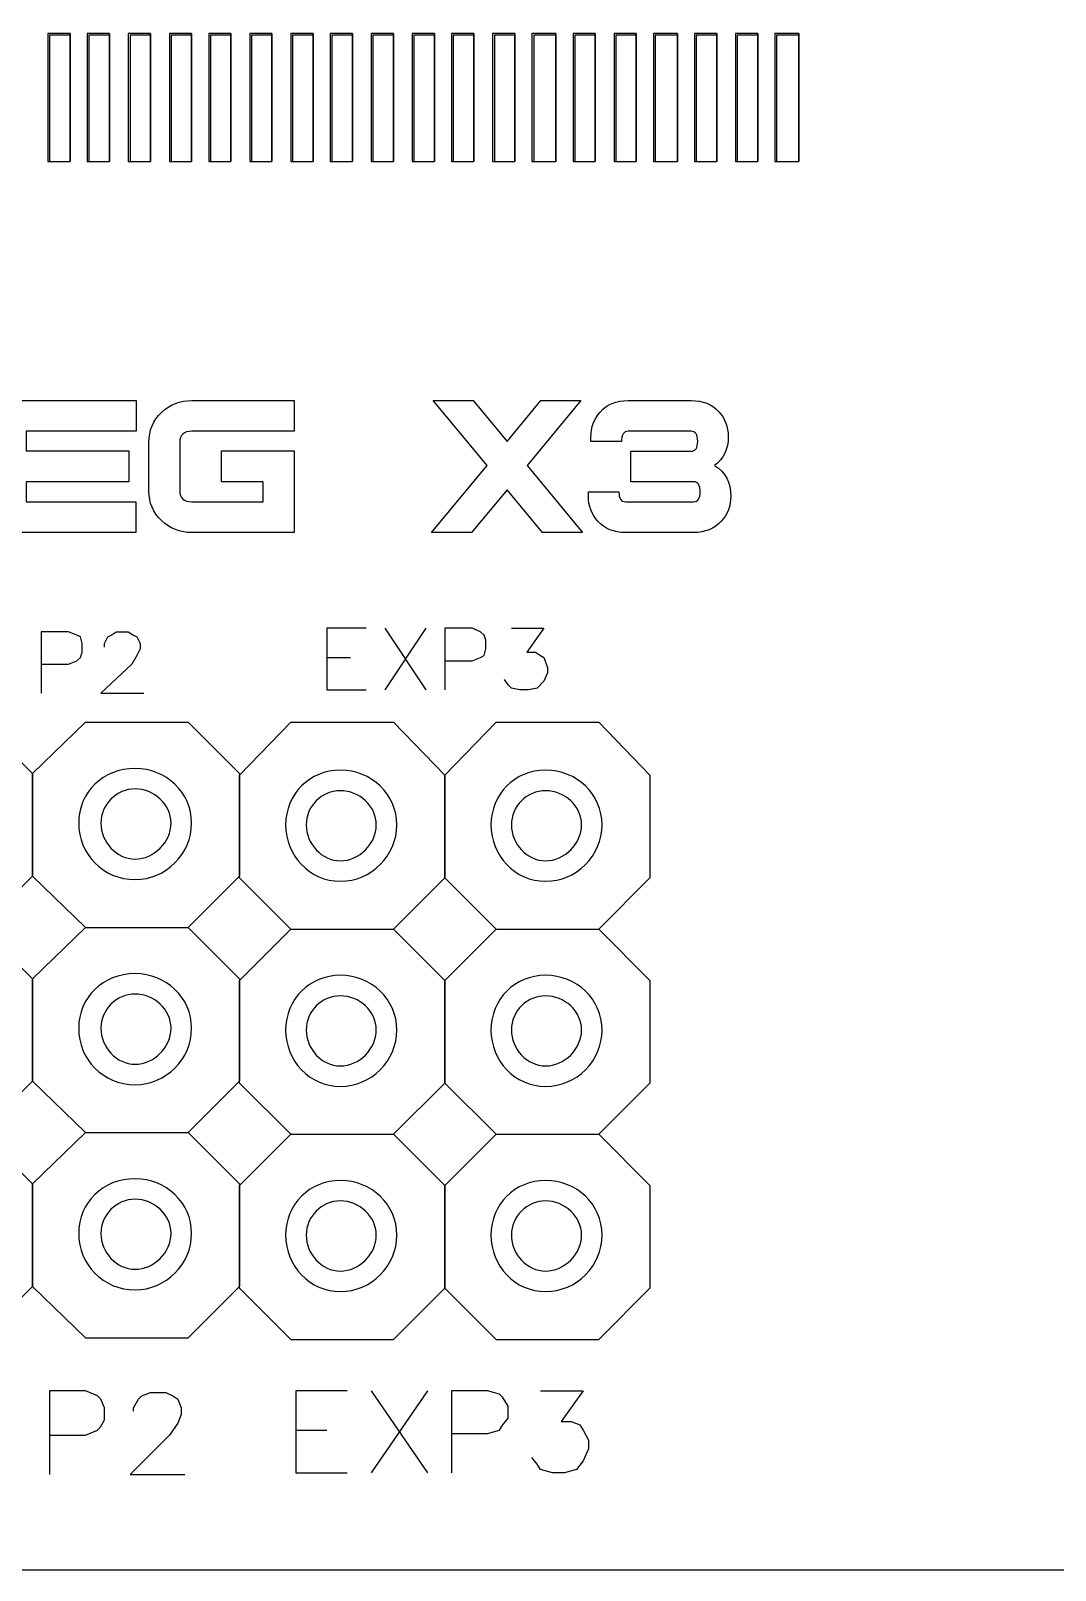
# Model space of a CAD drawing. Header units: inches. Extents: x 216.19 to 218.37, y 297.11 to 298.53.
# Drawn here: x 217.3409 to 217.5901, y 297.1085 to 297.4831 of the extents above; entities that cross this region are included whole.
import ezdxf

# ---------------------------------------------------------------- set-up
doc = ezdxf.new("R2010")
doc.units = ezdxf.units.IN
doc.layers.get('0').update_dxf_attribs({"linetype": 'CONTINUOUS'})
doc.layers.add('x3v1_1_wiring_diagram', color=7, linetype='CONTINUOUS')

# ---------------------------------------------------------------- blocks, each defined once
blk = doc.blocks.new('Azteeg')
at = {"layer": 'x3v1_1_wiring_diagram', "color": 7}
for points in [[(0, 1.42497), (2.16013, 1.42497), (2.16013, 0), (0, 0), (0, 1.42497), (0, 1.42497)], [(1.15745, 0.34283), (1.15745, 0.37403), (1.15204, 0.37403), (1.15204, 0.34283), (1.15745, 0.34283), (1.15745, 0.34283)], [(1.15246, 0.37361), (1.15246, 0.34283), (1.15745, 0.34283), (1.15745, 0.37361), (1.15246, 0.37361), (1.15246, 0.37361)], [(1.15745, 0.37403), (1.15745, 0.34283)], [(1.16702, 0.34283), (1.16702, 0.37403), (1.16161, 0.37403), (1.16161, 0.34283), (1.16702, 0.34283), (1.16702, 0.34283)], [(1.16203, 0.37361), (1.16203, 0.34283), (1.16702, 0.34283), (1.16702, 0.37361), (1.16203, 0.37361), (1.16203, 0.37361)], [(1.16702, 0.37403), (1.16702, 0.34283)], [(1.17701, 0.34283), (1.17701, 0.37403), (1.1716, 0.37403), (1.1716, 0.34283), (1.17701, 0.34283), (1.17701, 0.34283)], [(1.17201, 0.37361), (1.17201, 0.34283), (1.17701, 0.34283), (1.17701, 0.37361), (1.17201, 0.37361), (1.17201, 0.37361)], [(1.17701, 0.37403), (1.17701, 0.34283)], [(1.18699, 0.34283), (1.18699, 0.37403), (1.18158, 0.37403), (1.18158, 0.34283), (1.18699, 0.34283), (1.18699, 0.34283)], [(1.182, 0.37361), (1.182, 0.34283), (1.18699, 0.34283), (1.18699, 0.37361), (1.182, 0.37361), (1.182, 0.37361)], [(1.18699, 0.37403), (1.18699, 0.34283)], [(1.19656, 0.34283), (1.19656, 0.37403), (1.19115, 0.37403), (1.19115, 0.34283), (1.19656, 0.34283), (1.19656, 0.34283)], [(1.19157, 0.37361), (1.19157, 0.34283), (1.19656, 0.34283), (1.19656, 0.37361), (1.19157, 0.37361), (1.19157, 0.37361)], [(1.19656, 0.37403), (1.19656, 0.34283)], [(1.20654, 0.34283), (1.20654, 0.37403), (1.20113, 0.37403), (1.20113, 0.34283), (1.20654, 0.34283), (1.20654, 0.34283)], [(1.20155, 0.37361), (1.20155, 0.34283), (1.20654, 0.34283), (1.20654, 0.37361), (1.20155, 0.37361), (1.20155, 0.37361)], [(1.20654, 0.37403), (1.20654, 0.34283)], [(1.21653, 0.34283), (1.21653, 0.37403), (1.21112, 0.37403), (1.21112, 0.34283), (1.21653, 0.34283), (1.21653, 0.34283)], [(1.21154, 0.37361), (1.21154, 0.34283), (1.21653, 0.34283), (1.21653, 0.37361), (1.21154, 0.37361), (1.21154, 0.37361)], [(1.21653, 0.37403), (1.21653, 0.34283)], [(1.2261, 0.34283), (1.2261, 0.37403), (1.22069, 0.37403), (1.22069, 0.34283), (1.2261, 0.34283), (1.2261, 0.34283)], [(1.22111, 0.37361), (1.22111, 0.34283), (1.2261, 0.34283), (1.2261, 0.37361), (1.22111, 0.37361), (1.22111, 0.37361)], [(1.2261, 0.37403), (1.2261, 0.34283)], [(1.23608, 0.34283), (1.23608, 0.37403), (1.23068, 0.37403), (1.23068, 0.34283), (1.23608, 0.34283), (1.23608, 0.34283)], [(1.23109, 0.37361), (1.23109, 0.34283), (1.23608, 0.34283), (1.23608, 0.37361), (1.23109, 0.37361), (1.23109, 0.37361)], [(1.23608, 0.37403), (1.23608, 0.34283)], [(1.24607, 0.34283), (1.24607, 0.37403), (1.24066, 0.37403), (1.24066, 0.34283), (1.24607, 0.34283), (1.24607, 0.34283)], [(1.24108, 0.37361), (1.24108, 0.34283), (1.24607, 0.34283), (1.24607, 0.37361), (1.24108, 0.37361), (1.24108, 0.37361)], [(1.24607, 0.37403), (1.24607, 0.34283)], [(1.25564, 0.34283), (1.25564, 0.37403), (1.25023, 0.37403), (1.25023, 0.34283), (1.25564, 0.34283), (1.25564, 0.34283)], [(1.25065, 0.37361), (1.25065, 0.34283), (1.25564, 0.34283), (1.25564, 0.37361), (1.25065, 0.37361), (1.25065, 0.37361)], [(1.25564, 0.37403), (1.25564, 0.34283)], [(1.26562, 0.34283), (1.26562, 0.37403), (1.26021, 0.37403), (1.26021, 0.34283), (1.26562, 0.34283), (1.26562, 0.34283)], [(1.26063, 0.37361), (1.26063, 0.34283), (1.26562, 0.34283), (1.26562, 0.37361), (1.26063, 0.37361), (1.26063, 0.37361)], [(1.26562, 0.37403), (1.26562, 0.34283)], [(1.27561, 0.34283), (1.27561, 0.37403), (1.26978, 0.37403), (1.26978, 0.34283), (1.27561, 0.34283), (1.27561, 0.34283)], [(1.2702, 0.37361), (1.2702, 0.34283), (1.27561, 0.34283), (1.27561, 0.37361), (1.2702, 0.37361), (1.2702, 0.37361)], [(1.27561, 0.37403), (1.27561, 0.34283)], [(1.28518, 0.34283), (1.28518, 0.37403), (1.27977, 0.37403), (1.27977, 0.34283), (1.28518, 0.34283), (1.28518, 0.34283)], [(1.28019, 0.37361), (1.28019, 0.34283), (1.28518, 0.34283), (1.28518, 0.37361), (1.28019, 0.37361), (1.28019, 0.37361)], [(1.28518, 0.37403), (1.28518, 0.34283)], [(1.29516, 0.34283), (1.29516, 0.37403), (1.28975, 0.37403), (1.28975, 0.34283), (1.29516, 0.34283), (1.29516, 0.34283)], [(1.29017, 0.37361), (1.29017, 0.34283), (1.29516, 0.34283), (1.29516, 0.37361), (1.29017, 0.37361), (1.29017, 0.37361)], [(1.29516, 0.37403), (1.29516, 0.34283)], [(1.30515, 0.34283), (1.30515, 0.37403), (1.29932, 0.37403), (1.29932, 0.34283), (1.30515, 0.34283), (1.30515, 0.34283)], [(1.29974, 0.37361), (1.29974, 0.34283), (1.30515, 0.34283), (1.30515, 0.37361), (1.29974, 0.37361), (1.29974, 0.37361)], [(1.30515, 0.37403), (1.30515, 0.34283)], [(1.31472, 0.34283), (1.31472, 0.37403), (1.30931, 0.37403), (1.30931, 0.34283), (1.31472, 0.34283), (1.31472, 0.34283)], [(1.30972, 0.37361), (1.30972, 0.34283), (1.31472, 0.34283), (1.31472, 0.37361), (1.30972, 0.37361), (1.30972, 0.37361)], [(1.31472, 0.37403), (1.31472, 0.34283)], [(1.3247, 0.34283), (1.3247, 0.37403), (1.31929, 0.37403), (1.31929, 0.34283), (1.3247, 0.34283), (1.3247, 0.34283)], [(1.31971, 0.37361), (1.31971, 0.34283), (1.3247, 0.34283), (1.3247, 0.37361), (1.31971, 0.37361), (1.31971, 0.37361)], [(1.3247, 0.37403), (1.3247, 0.34283)], [(1.33469, 0.34283), (1.33469, 0.37403), (1.32886, 0.37403), (1.32886, 0.34283), (1.33469, 0.34283), (1.33469, 0.34283)], [(1.32928, 0.37361), (1.32928, 0.34283), (1.33469, 0.34283), (1.33469, 0.37361), (1.32928, 0.37361), (1.32928, 0.37361)], [(1.33469, 0.37403), (1.33469, 0.34283)], [(1.17348, 0.27719), (1.14671, 0.27719), (1.14671, 0.27239), (1.17173, 0.27239), (1.17173, 0.2649), (1.14671, 0.2649), (1.14671, 0.26003), (1.17342, 0.26003), (1.17342, 0.25254), (1.13922, 0.25254), (1.13922, 0.28468), (1.17348, 0.28468), (1.17348, 0.27719), (1.17348, 0.27719)], [(1.18708, 0.28468), (1.21192, 0.28468), (1.21192, 0.27719), (1.18708, 0.27719)], [(1.28207, 0.25254), (1.27233, 0.25254), (1.26372, 0.2629), (1.25511, 0.25254), (1.24537, 0.25254), (1.25885, 0.26883), (1.24575, 0.28468), (1.25548, 0.28468), (1.26372, 0.2747), (1.27196, 0.28468), (1.28169, 0.28468), (1.26859, 0.26883), (1.28207, 0.25254), (1.28207, 0.25254)], [(1.29318, 0.28468), (1.30847, 0.28468)], [(1.1766, 0.26272), (1.1766, 0.27451)], [(1.18409, 0.27451), (1.18409, 0.26272)], [(1.29155, 0.2747), (1.28413, 0.2747), (1.28413, 0.27576)], [(1.30847, 0.27719), (1.29318, 0.27719)], [(1.18708, 0.26003), (1.20443, 0.26003), (1.20443, 0.2649), (1.19426, 0.2649), (1.19426, 0.27239), (1.21192, 0.27239), (1.21192, 0.25254), (1.21192, 0.25254)], [(1.30909, 0.2649), (1.2938, 0.2649), (1.2938, 0.27233), (1.30847, 0.27233)], [(1.2835, 0.26141), (1.2835, 0.26247), (1.29093, 0.26247)], [(1.29255, 0.26003), (1.30909, 0.26003)], [(1.21192, 0.25254), (1.18708, 0.25254)], [(1.30909, 0.25254), (1.29255, 0.25254)], [(1.22943, 0.22924), (1.21986, 0.22924), (1.21986, 0.21427), (1.22943, 0.21427)], [(1.24399, 0.22924), (1.234, 0.21427)], [(1.234, 0.22924), (1.24399, 0.21427)], [(1.24856, 0.22134), (1.25522, 0.22134), (1.2573, 0.22217), (1.25814, 0.22259), (1.25855, 0.22425), (1.25855, 0.22633), (1.25814, 0.22758), (1.2573, 0.22841), (1.25522, 0.22924), (1.24856, 0.22924), (1.24856, 0.21427)], [(1.26479, 0.22924), (1.2727, 0.22924), (1.26854, 0.22342), (1.27062, 0.22342), (1.27186, 0.22259), (1.2727, 0.22217), (1.27353, 0.21967), (1.27353, 0.21843), (1.2727, 0.21635), (1.27103, 0.21468), (1.26895, 0.21427), (1.26687, 0.21427), (1.26479, 0.21468), (1.26396, 0.21552), (1.26313, 0.21676)], [(1.15038, 0.22051), (1.15704, 0.22051), (1.15911, 0.22134), (1.15995, 0.22217), (1.16036, 0.22342), (1.16036, 0.2255), (1.15995, 0.22716), (1.15911, 0.22758), (1.15704, 0.22841), (1.15038, 0.22841), (1.15038, 0.21343)], [(1.16577, 0.22467), (1.16577, 0.2255), (1.1666, 0.22716), (1.16743, 0.22758), (1.16868, 0.22841), (1.1716, 0.22841), (1.17284, 0.22758), (1.17368, 0.22716), (1.17451, 0.2255), (1.17451, 0.22425), (1.17368, 0.22259), (1.17243, 0.22051), (1.16494, 0.21343), (1.17534, 0.21343)], [(1.21986, 0.22217), (1.22568, 0.22217)], [(1.11085, 0.15644), (1.09837, 0.16892), (1.09837, 0.19388), (1.11085, 0.20636), (1.13582, 0.20636), (1.1483, 0.19388), (1.1483, 0.16892), (1.13582, 0.15644)], [(1.1483, 0.16892), (1.1483, 0.19388), (1.16119, 0.20636), (1.18616, 0.20636), (1.19864, 0.19388)], [(1.21112, 0.15602), (1.19864, 0.1685), (1.19864, 0.19346), (1.21112, 0.20636), (1.23608, 0.20636), (1.24856, 0.19346), (1.24856, 0.1685), (1.23608, 0.15602)], [(1.24856, 0.1685), (1.24856, 0.19346), (1.26105, 0.20636), (1.28601, 0.20636), (1.29849, 0.19346)], [(1.19864, 0.19388), (1.19864, 0.16892)], [(1.29849, 0.19346), (1.29849, 0.1685)], [(1.18699, 0.18182), (1.18699, 0.18182)], [(1.18699, 0.18182), (1.18699, 0.18182)], [(1.23692, 0.1814), (1.23692, 0.1814), (1.23692, 0.1814)], [(1.23692, 0.1814), (1.23692, 0.1814), (1.23692, 0.1814)], [(1.28684, 0.1814), (1.28684, 0.1814), (1.28684, 0.1814)], [(1.28684, 0.1814), (1.28684, 0.1814), (1.28684, 0.1814)], [(1.1483, 0.16892), (1.16119, 0.15644)], [(1.18616, 0.15644), (1.19864, 0.16892)], [(1.24856, 0.1685), (1.26105, 0.15602)], [(1.28601, 0.15602), (1.29849, 0.1685)], [(1.11085, 0.10651), (1.09837, 0.11899), (1.09837, 0.14395), (1.11085, 0.15644), (1.13582, 0.15644), (1.1483, 0.14395), (1.1483, 0.11899), (1.13582, 0.10651)], [(1.16119, 0.10651), (1.1483, 0.11899), (1.1483, 0.14395), (1.16119, 0.15644), (1.18616, 0.15644), (1.19864, 0.14395), (1.19864, 0.11899), (1.18616, 0.10651)], [(1.21112, 0.10609), (1.19864, 0.11857), (1.19864, 0.14354), (1.21112, 0.15602), (1.23608, 0.15602), (1.24856, 0.14354), (1.24856, 0.11857), (1.23608, 0.10609)], [(1.26105, 0.10609), (1.24856, 0.11857), (1.24856, 0.14354), (1.26105, 0.15602), (1.28601, 0.15602), (1.29849, 0.14354), (1.29849, 0.11857), (1.28601, 0.10609)], [(1.18699, 0.13189), (1.18699, 0.13189)], [(1.18699, 0.13189), (1.18699, 0.13189)], [(1.23692, 0.13147), (1.23692, 0.13147), (1.23692, 0.13147)], [(1.23692, 0.13147), (1.23692, 0.13147), (1.23692, 0.13147)], [(1.28684, 0.13147), (1.28684, 0.13147), (1.28684, 0.13147)], [(1.28684, 0.13147), (1.28684, 0.13147), (1.28684, 0.13147)], [(1.09837, 0.06906), (1.09837, 0.09403), (1.11085, 0.10651), (1.13582, 0.10651), (1.1483, 0.09403)], [(1.1483, 0.06906), (1.1483, 0.09403), (1.16119, 0.10651), (1.18616, 0.10651), (1.19864, 0.09403)], [(1.19864, 0.06865), (1.19864, 0.09361), (1.21112, 0.10609), (1.23608, 0.10609), (1.24856, 0.09361)], [(1.24856, 0.06865), (1.24856, 0.09361), (1.26105, 0.10609), (1.28601, 0.10609), (1.29849, 0.09361)], [(1.1483, 0.09403), (1.1483, 0.06906)], [(1.19864, 0.09403), (1.19864, 0.06906)], [(1.24856, 0.09361), (1.24856, 0.06865)], [(1.29849, 0.09361), (1.29849, 0.06865)], [(1.18699, 0.08196), (1.18699, 0.08196)], [(1.18699, 0.08196), (1.18699, 0.08196)], [(1.23692, 0.08155), (1.23692, 0.08155), (1.23692, 0.08155)], [(1.23692, 0.08155), (1.23692, 0.08155), (1.23692, 0.08155)], [(1.28684, 0.08155), (1.28684, 0.08155), (1.28684, 0.08155)], [(1.28684, 0.08155), (1.28684, 0.08155), (1.28684, 0.08155)], [(1.13582, 0.05658), (1.1483, 0.06906)], [(1.1483, 0.06906), (1.16119, 0.05658)], [(1.18616, 0.05658), (1.19864, 0.06906)], [(1.19864, 0.06865), (1.21112, 0.05617)], [(1.23608, 0.05617), (1.24856, 0.06865)], [(1.24856, 0.06865), (1.26105, 0.05617)], [(1.28601, 0.05617), (1.29849, 0.06865)], [(1.16119, 0.05658), (1.18616, 0.05658)], [(1.21112, 0.05617), (1.23608, 0.05617)], [(1.26105, 0.05617), (1.28601, 0.05617)], [(1.15246, 0.03287), (1.16119, 0.03287), (1.16411, 0.03412), (1.16494, 0.03495), (1.16577, 0.03661), (1.16577, 0.03953), (1.16494, 0.04161), (1.16411, 0.04244), (1.16119, 0.04369), (1.15246, 0.04369), (1.15246, 0.0233)], [(1.17284, 0.03869), (1.17284, 0.03953), (1.17409, 0.04161), (1.17492, 0.04244), (1.17701, 0.04327), (1.18075, 0.04327), (1.18241, 0.04244), (1.18366, 0.04161), (1.18449, 0.03953), (1.18449, 0.03786), (1.18366, 0.03578), (1.18158, 0.03287), (1.17201, 0.0233), (1.18533, 0.0233)], [(1.22485, 0.04369), (1.21237, 0.04369), (1.21237, 0.02371), (1.22485, 0.02371)], [(1.24441, 0.04369), (1.23068, 0.02371)], [(1.23068, 0.04369), (1.24441, 0.02371)], [(1.25023, 0.03329), (1.25897, 0.03329), (1.26188, 0.03412), (1.26271, 0.03536), (1.26396, 0.03703), (1.26396, 0.03994), (1.26271, 0.04202), (1.26188, 0.04285), (1.25897, 0.04369), (1.25023, 0.04369), (1.25023, 0.02371)], [(1.27186, 0.04369), (1.28226, 0.04369), (1.27686, 0.0362), (1.27935, 0.0362), (1.28143, 0.03536), (1.28226, 0.03412), (1.28351, 0.03162), (1.28351, 0.02954), (1.28226, 0.02663), (1.2806, 0.02455), (1.27769, 0.02371), (1.27478, 0.02371), (1.27186, 0.02455), (1.27103, 0.0258), (1.26978, 0.02746)], [(1.21237, 0.03412), (1.21986, 0.03412)]]:
    blk.add_lwpolyline(points, dxfattribs=at)
at = {"layer": 'x3v1_1_wiring_diagram', "color": 1}
for points in [[(1.182, 0.18182), (1.182, 0.18182)], [(1.182, 0.18182), (1.182, 0.18182)], [(1.23192, 0.1814), (1.23192, 0.1814)], [(1.23192, 0.1814), (1.23192, 0.1814)], [(1.28185, 0.1814), (1.28185, 0.1814)], [(1.28185, 0.1814), (1.28185, 0.1814)], [(1.182, 0.13189), (1.182, 0.13189)], [(1.182, 0.13189), (1.182, 0.13189)], [(1.23192, 0.13147), (1.23192, 0.13147)], [(1.23192, 0.13147), (1.23192, 0.13147)], [(1.28185, 0.13147), (1.28185, 0.13147)], [(1.28185, 0.13147), (1.28185, 0.13147)], [(1.182, 0.08196), (1.182, 0.08196)], [(1.182, 0.08196), (1.182, 0.08196)], [(1.23192, 0.08155), (1.23192, 0.08155)], [(1.23192, 0.08155), (1.23192, 0.08155)], [(1.28185, 0.08155), (1.28185, 0.08155)], [(1.28185, 0.08155), (1.28185, 0.08155)]]:
    blk.add_lwpolyline(points, dxfattribs=at)
at = {"layer": 'x3v1_1_wiring_diagram', "color": 7}
for points in [[(1.1766, 0.27451), (1.1766, 0.27742), (1.17762, 0.27985), (1.17966, 0.28178)], [(1.17966, 0.28178), (1.1817, 0.28372), (1.18417, 0.28468), (1.18708, 0.28468)], [(1.28413, 0.27576), (1.28413, 0.27817), (1.28488, 0.28021), (1.28637, 0.28188)], [(1.28637, 0.28188), (1.28804, 0.28375), (1.29031, 0.28468), (1.29318, 0.28468)], [(1.30847, 0.28468), (1.31134, 0.28468), (1.3136, 0.28377), (1.31527, 0.28194)], [(1.31527, 0.28194), (1.31677, 0.28027), (1.31752, 0.27825), (1.31752, 0.27588)], [(1.18708, 0.27719), (1.18509, 0.27719), (1.18409, 0.2763), (1.18409, 0.27451)], [(1.29318, 0.27719), (1.29209, 0.27719), (1.29155, 0.27636), (1.29155, 0.2747)], [(1.31009, 0.27476), (1.31009, 0.27638), (1.30955, 0.27719), (1.30847, 0.27719)], [(1.30847, 0.27233), (1.30955, 0.27233), (1.31009, 0.27314), (1.31009, 0.27476)], [(1.31752, 0.27588), (1.31752, 0.27285), (1.31641, 0.27049), (1.31421, 0.26883)], [(1.31421, 0.26883), (1.31683, 0.26721), (1.31814, 0.26473), (1.31814, 0.26141)], [(1.17966, 0.25544), (1.17762, 0.25738), (1.1766, 0.2598), (1.1766, 0.26272)], [(1.18409, 0.26272), (1.18409, 0.26093), (1.18509, 0.26003), (1.18708, 0.26003)], [(1.29093, 0.26247), (1.29093, 0.26084), (1.29147, 0.26003), (1.29255, 0.26003)], [(1.31071, 0.26247), (1.31071, 0.26409), (1.31017, 0.2649), (1.30909, 0.2649)], [(1.30909, 0.26003), (1.31017, 0.26003), (1.31071, 0.26084), (1.31071, 0.26247)], [(1.28581, 0.25529), (1.28427, 0.25695), (1.2835, 0.25899), (1.2835, 0.26141)], [(1.31814, 0.26141), (1.31814, 0.25899), (1.31737, 0.25695), (1.31583, 0.25529)], [(1.18708, 0.25254), (1.18417, 0.25254), (1.1817, 0.25351), (1.17966, 0.25544)], [(1.29255, 0.25254), (1.28972, 0.25254), (1.28748, 0.25346), (1.28581, 0.25529)], [(1.31583, 0.25529), (1.31417, 0.25346), (1.31192, 0.25254), (1.30909, 0.25254)], [(1.17326, 0.19513), (1.16536, 0.19513), (1.15953, 0.1893), (1.15953, 0.18182)], [(1.17326, 0.19513), (1.16536, 0.19513), (1.15953, 0.1893), (1.15953, 0.18182)], [(1.18699, 0.18182), (1.18699, 0.1893), (1.18075, 0.19513), (1.17326, 0.19513)], [(1.18699, 0.18182), (1.18699, 0.1893), (1.18075, 0.19513), (1.17326, 0.19513)], [(1.22319, 0.19471), (1.2157, 0.19471), (1.20987, 0.18889), (1.20987, 0.1814)], [(1.22319, 0.19471), (1.2157, 0.19471), (1.20987, 0.18889), (1.20987, 0.1814)], [(1.22319, 0.19471), (1.2157, 0.19471), (1.20987, 0.18889), (1.20987, 0.1814)], [(1.22319, 0.19471), (1.2157, 0.19471), (1.20987, 0.18889), (1.20987, 0.1814)], [(1.23692, 0.1814), (1.23692, 0.18889), (1.23068, 0.19471), (1.22319, 0.19471)], [(1.23692, 0.1814), (1.23692, 0.18889), (1.23068, 0.19471), (1.22319, 0.19471)], [(1.23692, 0.1814), (1.23692, 0.18889), (1.23068, 0.19471), (1.22319, 0.19471)], [(1.23692, 0.1814), (1.23692, 0.18889), (1.23068, 0.19471), (1.22319, 0.19471)], [(1.27311, 0.19471), (1.26562, 0.19471), (1.2598, 0.18889), (1.2598, 0.1814)], [(1.27311, 0.19471), (1.26562, 0.19471), (1.2598, 0.18889), (1.2598, 0.1814)], [(1.27311, 0.19471), (1.26562, 0.19471), (1.2598, 0.18889), (1.2598, 0.1814)], [(1.27311, 0.19471), (1.26562, 0.19471), (1.2598, 0.18889), (1.2598, 0.1814)], [(1.28684, 0.1814), (1.28684, 0.18889), (1.2806, 0.19471), (1.27311, 0.19471)], [(1.28684, 0.1814), (1.28684, 0.18889), (1.2806, 0.19471), (1.27311, 0.19471)], [(1.28684, 0.1814), (1.28684, 0.18889), (1.2806, 0.19471), (1.27311, 0.19471)], [(1.28684, 0.1814), (1.28684, 0.18889), (1.2806, 0.19471), (1.27311, 0.19471)], [(1.15953, 0.18182), (1.15953, 0.17433), (1.16536, 0.16809), (1.17326, 0.16809)], [(1.15953, 0.18182), (1.15953, 0.17433), (1.16536, 0.16809), (1.17326, 0.16809)], [(1.17326, 0.16809), (1.18075, 0.16809), (1.18699, 0.17433), (1.18699, 0.18182)], [(1.17326, 0.16809), (1.18075, 0.16809), (1.18699, 0.17433), (1.18699, 0.18182)], [(1.20987, 0.1814), (1.20987, 0.17391), (1.2157, 0.16767), (1.22319, 0.16767)], [(1.20987, 0.1814), (1.20987, 0.17391), (1.2157, 0.16767), (1.22319, 0.16767)], [(1.20987, 0.1814), (1.20987, 0.17391), (1.2157, 0.16767), (1.22319, 0.16767)], [(1.20987, 0.1814), (1.20987, 0.17391), (1.2157, 0.16767), (1.22319, 0.16767)], [(1.22319, 0.16767), (1.23068, 0.16767), (1.23692, 0.17391), (1.23692, 0.1814)], [(1.22319, 0.16767), (1.23068, 0.16767), (1.23692, 0.17391), (1.23692, 0.1814)], [(1.22319, 0.16767), (1.23068, 0.16767), (1.23692, 0.17391), (1.23692, 0.1814)], [(1.22319, 0.16767), (1.23068, 0.16767), (1.23692, 0.17391), (1.23692, 0.1814)], [(1.2598, 0.1814), (1.2598, 0.17391), (1.26562, 0.16767), (1.27311, 0.16767)], [(1.2598, 0.1814), (1.2598, 0.17391), (1.26562, 0.16767), (1.27311, 0.16767)], [(1.2598, 0.1814), (1.2598, 0.17391), (1.26562, 0.16767), (1.27311, 0.16767)], [(1.2598, 0.1814), (1.2598, 0.17391), (1.26562, 0.16767), (1.27311, 0.16767)], [(1.27311, 0.16767), (1.2806, 0.16767), (1.28684, 0.17391), (1.28684, 0.1814)], [(1.27311, 0.16767), (1.2806, 0.16767), (1.28684, 0.17391), (1.28684, 0.1814)], [(1.27311, 0.16767), (1.2806, 0.16767), (1.28684, 0.17391), (1.28684, 0.1814)], [(1.27311, 0.16767), (1.2806, 0.16767), (1.28684, 0.17391), (1.28684, 0.1814)], [(1.17326, 0.1452), (1.16536, 0.1452), (1.15953, 0.13938), (1.15953, 0.13189)], [(1.17326, 0.1452), (1.16536, 0.1452), (1.15953, 0.13938), (1.15953, 0.13189)], [(1.18699, 0.13189), (1.18699, 0.13938), (1.18075, 0.1452), (1.17326, 0.1452)], [(1.18699, 0.13189), (1.18699, 0.13938), (1.18075, 0.1452), (1.17326, 0.1452)], [(1.22319, 0.14479), (1.2157, 0.14479), (1.20987, 0.13896), (1.20987, 0.13147)], [(1.22319, 0.14479), (1.2157, 0.14479), (1.20987, 0.13896), (1.20987, 0.13147)], [(1.22319, 0.14479), (1.2157, 0.14479), (1.20987, 0.13896), (1.20987, 0.13147)], [(1.22319, 0.14479), (1.2157, 0.14479), (1.20987, 0.13896), (1.20987, 0.13147)], [(1.23692, 0.13147), (1.23692, 0.13896), (1.23068, 0.14479), (1.22319, 0.14479)], [(1.23692, 0.13147), (1.23692, 0.13896), (1.23068, 0.14479), (1.22319, 0.14479)], [(1.23692, 0.13147), (1.23692, 0.13896), (1.23068, 0.14479), (1.22319, 0.14479)], [(1.23692, 0.13147), (1.23692, 0.13896), (1.23068, 0.14479), (1.22319, 0.14479)], [(1.27311, 0.14479), (1.26562, 0.14479), (1.2598, 0.13896), (1.2598, 0.13147)], [(1.27311, 0.14479), (1.26562, 0.14479), (1.2598, 0.13896), (1.2598, 0.13147)], [(1.27311, 0.14479), (1.26562, 0.14479), (1.2598, 0.13896), (1.2598, 0.13147)], [(1.27311, 0.14479), (1.26562, 0.14479), (1.2598, 0.13896), (1.2598, 0.13147)], [(1.28684, 0.13147), (1.28684, 0.13896), (1.2806, 0.14479), (1.27311, 0.14479)], [(1.28684, 0.13147), (1.28684, 0.13896), (1.2806, 0.14479), (1.27311, 0.14479)], [(1.28684, 0.13147), (1.28684, 0.13896), (1.2806, 0.14479), (1.27311, 0.14479)], [(1.28684, 0.13147), (1.28684, 0.13896), (1.2806, 0.14479), (1.27311, 0.14479)], [(1.15953, 0.13189), (1.15953, 0.1244), (1.16536, 0.11816), (1.17326, 0.11816)], [(1.15953, 0.13189), (1.15953, 0.1244), (1.16536, 0.11816), (1.17326, 0.11816)], [(1.17326, 0.11816), (1.18075, 0.11816), (1.18699, 0.1244), (1.18699, 0.13189)], [(1.17326, 0.11816), (1.18075, 0.11816), (1.18699, 0.1244), (1.18699, 0.13189)], [(1.20987, 0.13147), (1.20987, 0.12398), (1.2157, 0.11774), (1.22319, 0.11774)], [(1.20987, 0.13147), (1.20987, 0.12398), (1.2157, 0.11774), (1.22319, 0.11774)], [(1.20987, 0.13147), (1.20987, 0.12398), (1.2157, 0.11774), (1.22319, 0.11774)], [(1.20987, 0.13147), (1.20987, 0.12398), (1.2157, 0.11774), (1.22319, 0.11774)], [(1.22319, 0.11774), (1.23068, 0.11774), (1.23692, 0.12398), (1.23692, 0.13147)], [(1.22319, 0.11774), (1.23068, 0.11774), (1.23692, 0.12398), (1.23692, 0.13147)], [(1.22319, 0.11774), (1.23068, 0.11774), (1.23692, 0.12398), (1.23692, 0.13147)], [(1.22319, 0.11774), (1.23068, 0.11774), (1.23692, 0.12398), (1.23692, 0.13147)], [(1.2598, 0.13147), (1.2598, 0.12398), (1.26562, 0.11774), (1.27311, 0.11774)], [(1.2598, 0.13147), (1.2598, 0.12398), (1.26562, 0.11774), (1.27311, 0.11774)], [(1.2598, 0.13147), (1.2598, 0.12398), (1.26562, 0.11774), (1.27311, 0.11774)], [(1.2598, 0.13147), (1.2598, 0.12398), (1.26562, 0.11774), (1.27311, 0.11774)], [(1.27311, 0.11774), (1.2806, 0.11774), (1.28684, 0.12398), (1.28684, 0.13147)], [(1.27311, 0.11774), (1.2806, 0.11774), (1.28684, 0.12398), (1.28684, 0.13147)], [(1.27311, 0.11774), (1.2806, 0.11774), (1.28684, 0.12398), (1.28684, 0.13147)], [(1.27311, 0.11774), (1.2806, 0.11774), (1.28684, 0.12398), (1.28684, 0.13147)], [(1.17326, 0.09528), (1.16536, 0.09528), (1.15953, 0.08945), (1.15953, 0.08196)], [(1.17326, 0.09528), (1.16536, 0.09528), (1.15953, 0.08945), (1.15953, 0.08196)], [(1.18699, 0.08196), (1.18699, 0.08945), (1.18075, 0.09528), (1.17326, 0.09528)], [(1.18699, 0.08196), (1.18699, 0.08945), (1.18075, 0.09528), (1.17326, 0.09528)], [(1.22319, 0.09486), (1.2157, 0.09486), (1.20987, 0.08904), (1.20987, 0.08155)], [(1.22319, 0.09486), (1.2157, 0.09486), (1.20987, 0.08904), (1.20987, 0.08155)], [(1.22319, 0.09486), (1.2157, 0.09486), (1.20987, 0.08904), (1.20987, 0.08155)], [(1.22319, 0.09486), (1.2157, 0.09486), (1.20987, 0.08904), (1.20987, 0.08155)], [(1.23692, 0.08155), (1.23692, 0.08904), (1.23068, 0.09486), (1.22319, 0.09486)], [(1.23692, 0.08155), (1.23692, 0.08904), (1.23068, 0.09486), (1.22319, 0.09486)], [(1.23692, 0.08155), (1.23692, 0.08904), (1.23068, 0.09486), (1.22319, 0.09486)], [(1.23692, 0.08155), (1.23692, 0.08904), (1.23068, 0.09486), (1.22319, 0.09486)], [(1.27311, 0.09486), (1.26562, 0.09486), (1.2598, 0.08904), (1.2598, 0.08155)], [(1.27311, 0.09486), (1.26562, 0.09486), (1.2598, 0.08904), (1.2598, 0.08155)], [(1.27311, 0.09486), (1.26562, 0.09486), (1.2598, 0.08904), (1.2598, 0.08155)], [(1.27311, 0.09486), (1.26562, 0.09486), (1.2598, 0.08904), (1.2598, 0.08155)], [(1.28684, 0.08155), (1.28684, 0.08904), (1.2806, 0.09486), (1.27311, 0.09486)], [(1.28684, 0.08155), (1.28684, 0.08904), (1.2806, 0.09486), (1.27311, 0.09486)], [(1.28684, 0.08155), (1.28684, 0.08904), (1.2806, 0.09486), (1.27311, 0.09486)], [(1.28684, 0.08155), (1.28684, 0.08904), (1.2806, 0.09486), (1.27311, 0.09486)], [(1.15953, 0.08196), (1.15953, 0.07447), (1.16536, 0.06823), (1.17326, 0.06823)], [(1.15953, 0.08196), (1.15953, 0.07447), (1.16536, 0.06823), (1.17326, 0.06823)], [(1.17326, 0.06823), (1.18075, 0.06823), (1.18699, 0.07447), (1.18699, 0.08196)], [(1.17326, 0.06823), (1.18075, 0.06823), (1.18699, 0.07447), (1.18699, 0.08196)], [(1.20987, 0.08155), (1.20987, 0.07406), (1.2157, 0.06782), (1.22319, 0.06782)], [(1.20987, 0.08155), (1.20987, 0.07406), (1.2157, 0.06782), (1.22319, 0.06782)], [(1.20987, 0.08155), (1.20987, 0.07406), (1.2157, 0.06782), (1.22319, 0.06782)], [(1.20987, 0.08155), (1.20987, 0.07406), (1.2157, 0.06782), (1.22319, 0.06782)], [(1.22319, 0.06782), (1.23068, 0.06782), (1.23692, 0.07406), (1.23692, 0.08155)], [(1.22319, 0.06782), (1.23068, 0.06782), (1.23692, 0.07406), (1.23692, 0.08155)], [(1.22319, 0.06782), (1.23068, 0.06782), (1.23692, 0.07406), (1.23692, 0.08155)], [(1.22319, 0.06782), (1.23068, 0.06782), (1.23692, 0.07406), (1.23692, 0.08155)], [(1.2598, 0.08155), (1.2598, 0.07406), (1.26562, 0.06782), (1.27311, 0.06782)], [(1.2598, 0.08155), (1.2598, 0.07406), (1.26562, 0.06782), (1.27311, 0.06782)], [(1.2598, 0.08155), (1.2598, 0.07406), (1.26562, 0.06782), (1.27311, 0.06782)], [(1.2598, 0.08155), (1.2598, 0.07406), (1.26562, 0.06782), (1.27311, 0.06782)], [(1.27311, 0.06782), (1.2806, 0.06782), (1.28684, 0.07406), (1.28684, 0.08155)], [(1.27311, 0.06782), (1.2806, 0.06782), (1.28684, 0.07406), (1.28684, 0.08155)], [(1.27311, 0.06782), (1.2806, 0.06782), (1.28684, 0.07406), (1.28684, 0.08155)], [(1.27311, 0.06782), (1.2806, 0.06782), (1.28684, 0.07406), (1.28684, 0.08155)]]:
    blk.add_open_spline(points, degree=3, dxfattribs=at)
at = {"layer": 'x3v1_1_wiring_diagram', "color": 1}
for points in [[(1.17326, 0.19014), (1.16868, 0.19014), (1.16494, 0.18639), (1.16494, 0.18182)], [(1.17326, 0.19014), (1.16868, 0.19014), (1.16494, 0.18639), (1.16494, 0.18182)], [(1.182, 0.18182), (1.182, 0.18639), (1.17784, 0.19014), (1.17326, 0.19014)], [(1.182, 0.18182), (1.182, 0.18639), (1.17784, 0.19014), (1.17326, 0.19014)], [(1.22319, 0.18972), (1.21861, 0.18972), (1.21486, 0.18597), (1.21486, 0.1814)], [(1.22319, 0.18972), (1.21861, 0.18972), (1.21486, 0.18597), (1.21486, 0.1814)], [(1.23192, 0.1814), (1.23192, 0.18597), (1.22776, 0.18972), (1.22319, 0.18972)], [(1.23192, 0.1814), (1.23192, 0.18597), (1.22776, 0.18972), (1.22319, 0.18972)], [(1.27311, 0.18972), (1.26854, 0.18972), (1.26479, 0.18597), (1.26479, 0.1814)], [(1.27311, 0.18972), (1.26854, 0.18972), (1.26479, 0.18597), (1.26479, 0.1814)], [(1.28185, 0.1814), (1.28185, 0.18597), (1.27769, 0.18972), (1.27311, 0.18972)], [(1.28185, 0.1814), (1.28185, 0.18597), (1.27769, 0.18972), (1.27311, 0.18972)], [(1.16494, 0.18182), (1.16494, 0.17724), (1.16868, 0.17308), (1.17326, 0.17308)], [(1.16494, 0.18182), (1.16494, 0.17724), (1.16868, 0.17308), (1.17326, 0.17308)], [(1.17326, 0.17308), (1.17784, 0.17308), (1.182, 0.17724), (1.182, 0.18182)], [(1.17326, 0.17308), (1.17784, 0.17308), (1.182, 0.17724), (1.182, 0.18182)], [(1.21486, 0.1814), (1.21486, 0.17682), (1.21861, 0.17266), (1.22319, 0.17266)], [(1.21486, 0.1814), (1.21486, 0.17682), (1.21861, 0.17266), (1.22319, 0.17266)], [(1.22319, 0.17266), (1.22776, 0.17266), (1.23192, 0.17682), (1.23192, 0.1814)], [(1.22319, 0.17266), (1.22776, 0.17266), (1.23192, 0.17682), (1.23192, 0.1814)], [(1.26479, 0.1814), (1.26479, 0.17682), (1.26854, 0.17266), (1.27311, 0.17266)], [(1.26479, 0.1814), (1.26479, 0.17682), (1.26854, 0.17266), (1.27311, 0.17266)], [(1.27311, 0.17266), (1.27769, 0.17266), (1.28185, 0.17682), (1.28185, 0.1814)], [(1.27311, 0.17266), (1.27769, 0.17266), (1.28185, 0.17682), (1.28185, 0.1814)], [(1.17326, 0.14021), (1.16868, 0.14021), (1.16494, 0.13647), (1.16494, 0.13189)], [(1.17326, 0.14021), (1.16868, 0.14021), (1.16494, 0.13647), (1.16494, 0.13189)], [(1.182, 0.13189), (1.182, 0.13647), (1.17784, 0.14021), (1.17326, 0.14021)], [(1.182, 0.13189), (1.182, 0.13647), (1.17784, 0.14021), (1.17326, 0.14021)], [(1.22319, 0.13979), (1.21861, 0.13979), (1.21486, 0.13605), (1.21486, 0.13147)], [(1.22319, 0.13979), (1.21861, 0.13979), (1.21486, 0.13605), (1.21486, 0.13147)], [(1.23192, 0.13147), (1.23192, 0.13605), (1.22776, 0.13979), (1.22319, 0.13979)], [(1.23192, 0.13147), (1.23192, 0.13605), (1.22776, 0.13979), (1.22319, 0.13979)], [(1.27311, 0.13979), (1.26854, 0.13979), (1.26479, 0.13605), (1.26479, 0.13147)], [(1.27311, 0.13979), (1.26854, 0.13979), (1.26479, 0.13605), (1.26479, 0.13147)], [(1.28185, 0.13147), (1.28185, 0.13605), (1.27769, 0.13979), (1.27311, 0.13979)], [(1.28185, 0.13147), (1.28185, 0.13605), (1.27769, 0.13979), (1.27311, 0.13979)], [(1.16494, 0.13189), (1.16494, 0.12731), (1.16868, 0.12315), (1.17326, 0.12315)], [(1.16494, 0.13189), (1.16494, 0.12731), (1.16868, 0.12315), (1.17326, 0.12315)], [(1.17326, 0.12315), (1.17784, 0.12315), (1.182, 0.12731), (1.182, 0.13189)], [(1.17326, 0.12315), (1.17784, 0.12315), (1.182, 0.12731), (1.182, 0.13189)], [(1.21486, 0.13147), (1.21486, 0.1269), (1.21861, 0.12274), (1.22319, 0.12274)], [(1.21486, 0.13147), (1.21486, 0.1269), (1.21861, 0.12274), (1.22319, 0.12274)], [(1.22319, 0.12274), (1.22776, 0.12274), (1.23192, 0.1269), (1.23192, 0.13147)], [(1.22319, 0.12274), (1.22776, 0.12274), (1.23192, 0.1269), (1.23192, 0.13147)], [(1.26479, 0.13147), (1.26479, 0.1269), (1.26854, 0.12274), (1.27311, 0.12274)], [(1.26479, 0.13147), (1.26479, 0.1269), (1.26854, 0.12274), (1.27311, 0.12274)], [(1.27311, 0.12274), (1.27769, 0.12274), (1.28185, 0.1269), (1.28185, 0.13147)], [(1.27311, 0.12274), (1.27769, 0.12274), (1.28185, 0.1269), (1.28185, 0.13147)], [(1.17326, 0.09028), (1.16868, 0.09028), (1.16494, 0.08654), (1.16494, 0.08196)], [(1.17326, 0.09028), (1.16868, 0.09028), (1.16494, 0.08654), (1.16494, 0.08196)], [(1.182, 0.08196), (1.182, 0.08654), (1.17784, 0.09028), (1.17326, 0.09028)], [(1.182, 0.08196), (1.182, 0.08654), (1.17784, 0.09028), (1.17326, 0.09028)], [(1.22319, 0.08987), (1.21861, 0.08987), (1.21486, 0.08612), (1.21486, 0.08155)], [(1.22319, 0.08987), (1.21861, 0.08987), (1.21486, 0.08612), (1.21486, 0.08155)], [(1.23192, 0.08155), (1.23192, 0.08612), (1.22776, 0.08987), (1.22319, 0.08987)], [(1.23192, 0.08155), (1.23192, 0.08612), (1.22776, 0.08987), (1.22319, 0.08987)], [(1.27311, 0.08987), (1.26854, 0.08987), (1.26479, 0.08612), (1.26479, 0.08155)], [(1.27311, 0.08987), (1.26854, 0.08987), (1.26479, 0.08612), (1.26479, 0.08155)], [(1.28185, 0.08155), (1.28185, 0.08612), (1.27769, 0.08987), (1.27311, 0.08987)], [(1.28185, 0.08155), (1.28185, 0.08612), (1.27769, 0.08987), (1.27311, 0.08987)], [(1.16494, 0.08196), (1.16494, 0.07739), (1.16868, 0.07323), (1.17326, 0.07323)], [(1.16494, 0.08196), (1.16494, 0.07739), (1.16868, 0.07323), (1.17326, 0.07323)], [(1.17326, 0.07323), (1.17784, 0.07323), (1.182, 0.07739), (1.182, 0.08196)], [(1.17326, 0.07323), (1.17784, 0.07323), (1.182, 0.07739), (1.182, 0.08196)], [(1.21486, 0.08155), (1.21486, 0.07697), (1.21861, 0.07281), (1.22319, 0.07281)], [(1.21486, 0.08155), (1.21486, 0.07697), (1.21861, 0.07281), (1.22319, 0.07281)], [(1.22319, 0.07281), (1.22776, 0.07281), (1.23192, 0.07697), (1.23192, 0.08155)], [(1.22319, 0.07281), (1.22776, 0.07281), (1.23192, 0.07697), (1.23192, 0.08155)], [(1.26479, 0.08155), (1.26479, 0.07697), (1.26854, 0.07281), (1.27311, 0.07281)], [(1.26479, 0.08155), (1.26479, 0.07697), (1.26854, 0.07281), (1.27311, 0.07281)], [(1.27311, 0.07281), (1.27769, 0.07281), (1.28185, 0.07697), (1.28185, 0.08155)], [(1.27311, 0.07281), (1.27769, 0.07281), (1.28185, 0.07697), (1.28185, 0.08155)]]:
    blk.add_open_spline(points, degree=3, dxfattribs=at)

msp = doc.modelspace()

# ---------------------------------------------------------------- block references
at = {"linetype": 'ByBlock'}
msp.add_blockref('Azteeg', (216.19305, 297.10849), dxfattribs=at)

doc.saveas('drawing.dxf')
